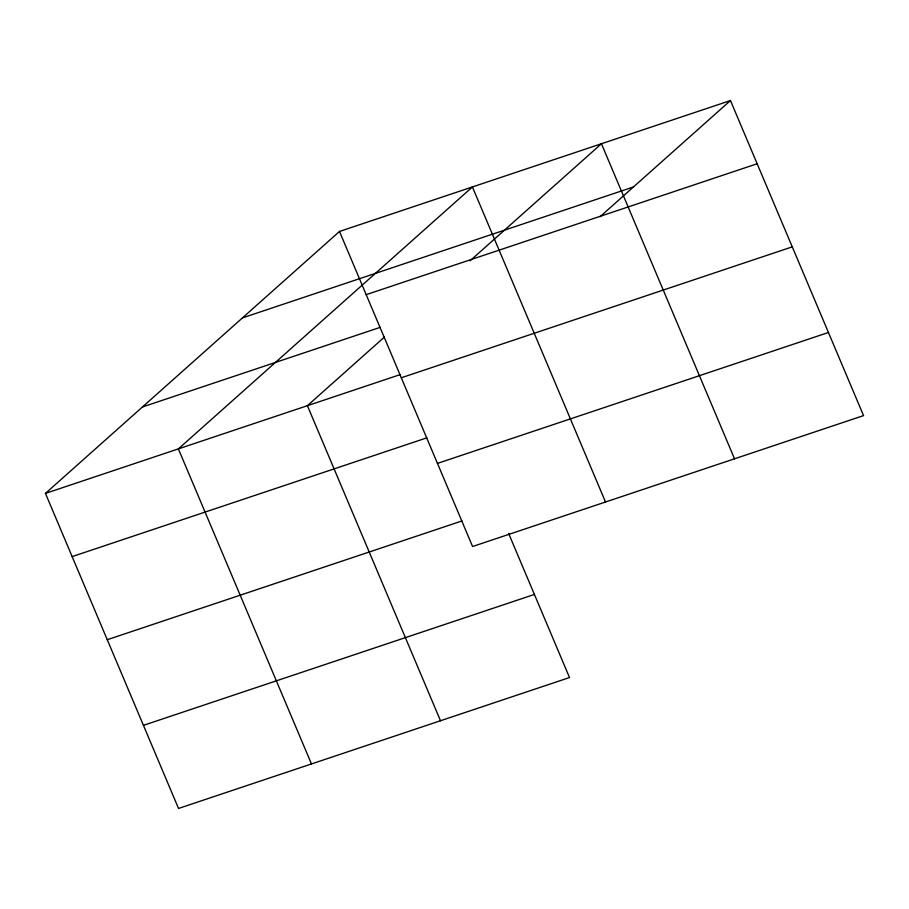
<?xml version="1.0" encoding="UTF-8"?>
<svg xmlns="http://www.w3.org/2000/svg" width="909" height="909" viewBox="0 0 909 909"><rect width="100%" height="100%" fill="white"/><g stroke="black" fill="none" stroke-linecap="round" stroke-linejoin="round"><path stroke-width="1.36" d="M508.642 533.458L569.511 677.546L178.539 808.453L45.45 493.394L339.489 231.454L730.461 100.547L863.55 415.606L472.578 546.514L339.489 231.454M384.393 337.103L307.401 405.687L440.49 720.746M470.044 260.803L601.44 143.747L734.529 458.806M600.099 216.672L730.461 100.547M242.464 317.9L633.425 186.981M366.191 294.664L757.163 163.756M142.486 406.959L380.246 327.342M45.45 493.394L400.13 374.633M401.301 377.769L792.273 246.862M72.152 556.603L426.832 437.843M437.468 463.397L828.44 332.489M107.262 639.709L461.942 520.959M143.429 725.348L534.401 594.441M605.508 502.007L472.419 186.947L178.38 448.887L311.469 763.946"/></g></svg>
